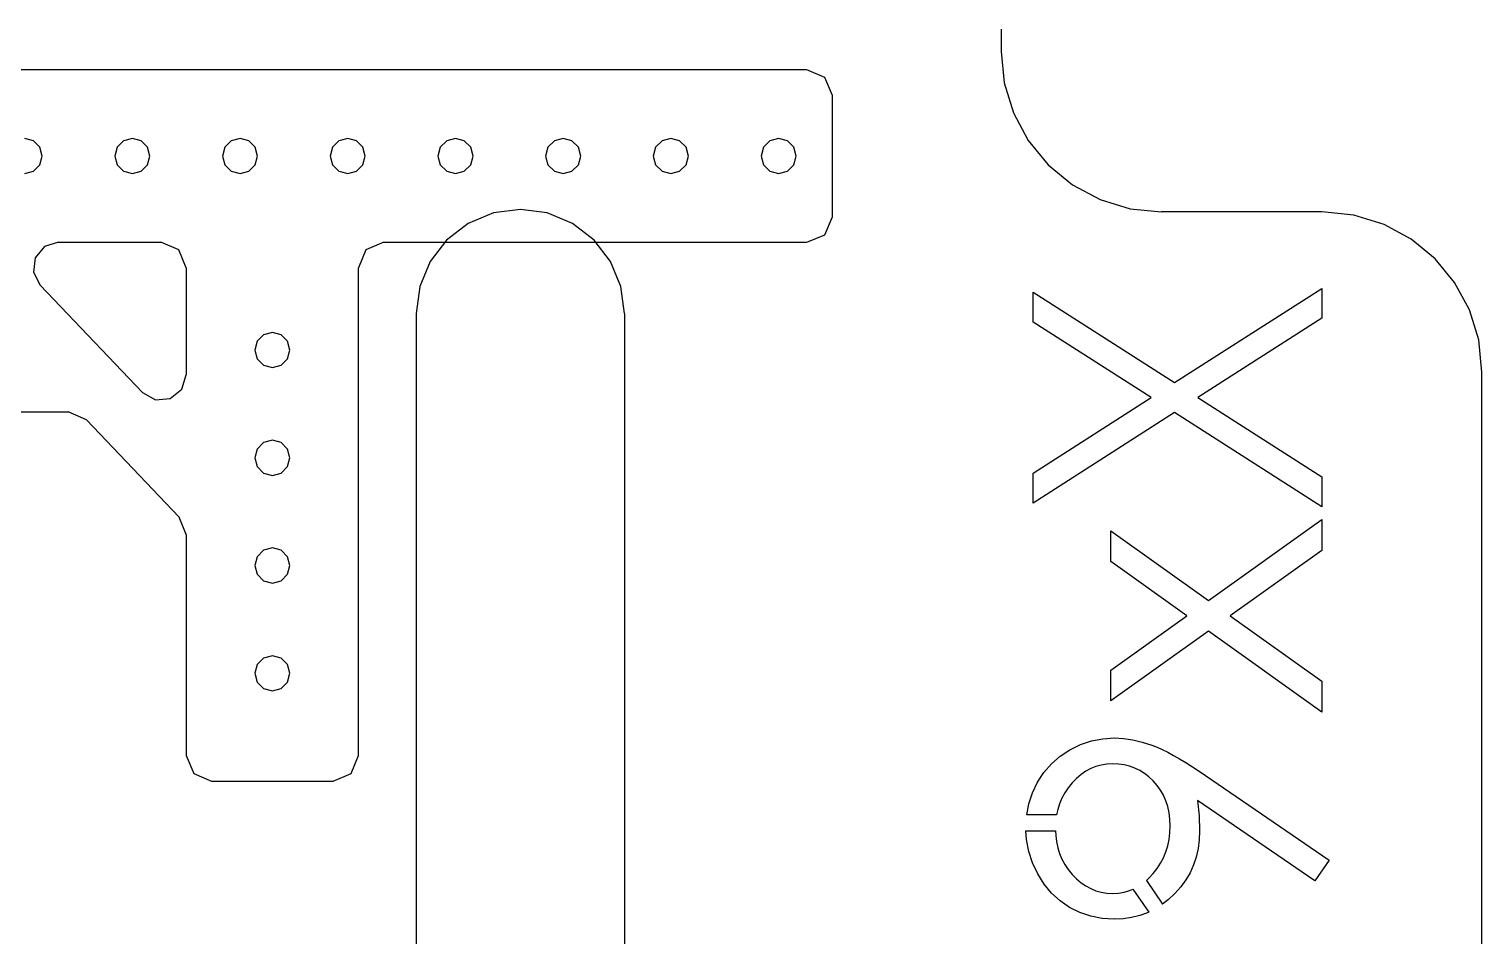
# Model space of a CAD drawing. Extents: x -257 to 298, y -311 to 343.
# Drawn here: x 58.74 to 107.09, y 41.24 to 71.41 of the extents above; entities that cross this region are included whole.
import ezdxf

# ---------------------------------------------------------------- set-up
doc = ezdxf.new("R2010")
doc.units = 0

msp = doc.modelspace()

# ---------------------------------------------------------------- linework, layer by layer
at = {"layer": 'Layer 1'}
for p, q in [((91.0934, 71.4093), (91.0934, 70.6626)), ((91.0933, 70.6625), (91.196725, 69.61716)), ((84.6302, 70.0512), (25.3919, 70.0512)), ((85.228918, 69.803185), (84.630234, 70.051169)), ((85.4769, 69.2045), (85.228918, 69.803185)), ((85.4769, 65.1632), (85.4769, 69.2044)), ((91.196725, 69.61716), (91.499276, 68.621523)), ((91.499276, 68.621523), (91.989362, 67.703566)), ((58.8874, 67.689732), (58.5953, 67.768)), ((62.1795, 67.768), (61.8874, 67.689732)), ((62.4716, 67.689732), (62.1795, 67.768)), ((65.7637, 67.768), (65.4716, 67.689732)), ((66.0558, 67.689732), (65.7637, 67.768)), ((69.348, 67.768), (69.0559, 67.689732)), ((69.6401, 67.689732), (69.348, 67.768)), ((72.9322, 67.768), (72.6401, 67.689732)), ((73.2243, 67.689732), (72.9322, 67.768)), ((76.5164, 67.768), (76.2243, 67.689732)), ((76.8085, 67.689732), (76.5164, 67.768)), ((80.1006, 67.768), (79.8085, 67.689732)), ((80.3927, 67.689732), (80.1006, 67.768)), ((83.6848, 67.768), (83.3927, 67.689732)), ((83.9769, 67.689732), (83.6848, 67.768)), ((91.989362, 67.703566), (92.655396, 66.891266)), ((59.101232, 67.4759), (58.8874, 67.689732)), ((59.1795, 67.1838), (59.101232, 67.4759)), ((61.673568, 67.4759), (61.5953, 67.1838)), ((61.8874, 67.689732), (61.673568, 67.4759)), ((62.685432, 67.4759), (62.4716, 67.689732)), ((62.7637, 67.1838), (62.685432, 67.4759)), ((65.257768, 67.4759), (65.1795, 67.1838)), ((65.4716, 67.689732), (65.257768, 67.4759)), ((66.269632, 67.4759), (66.0558, 67.689732)), ((66.3479, 67.1838), (66.269632, 67.4759)), ((68.842068, 67.4759), (68.7638, 67.1838)), ((69.0559, 67.689732), (68.842068, 67.4759)), ((69.853932, 67.4759), (69.6401, 67.689732)), ((69.9322, 67.1838), (69.853932, 67.4759)), ((72.426268, 67.4759), (72.348, 67.1838)), ((72.6401, 67.689732), (72.426268, 67.4759)), ((73.438132, 67.4759), (73.2243, 67.689732)), ((73.5164, 67.1838), (73.438132, 67.4759)), ((76.010468, 67.4759), (75.9322, 67.1838)), ((76.2243, 67.689732), (76.010468, 67.4759)), ((77.022332, 67.4759), (76.8085, 67.689732)), ((77.1006, 67.1838), (77.022332, 67.4759)), ((79.594668, 67.4759), (79.5164, 67.1838)), ((79.8085, 67.689732), (79.594668, 67.4759)), ((80.606532, 67.4759), (80.3927, 67.689732)), ((80.6848, 67.1838), (80.606532, 67.4759)), ((83.178868, 67.4759), (83.1006, 67.1838)), ((83.3927, 67.689732), (83.178868, 67.4759)), ((84.190732, 67.4759), (83.9769, 67.689732)), ((84.269, 67.1838), (84.190732, 67.4759)), ((58.8874, 66.677868), (59.101232, 66.8917)), ((59.101232, 66.8917), (59.1795, 67.1838)), ((61.5953, 67.1838), (61.673568, 66.8917)), ((61.5953, 67.1838), (61.5953, 67.1838)), ((61.673568, 66.8917), (61.8874, 66.677868)), ((62.4716, 66.677868), (62.685432, 66.8917)), ((62.685432, 66.8917), (62.7637, 67.1838)), ((65.1795, 67.1838), (65.257768, 66.8917)), ((65.1795, 67.1838), (65.1795, 67.1838)), ((65.257768, 66.8917), (65.4716, 66.677868)), ((66.0558, 66.677868), (66.269632, 66.8917)), ((66.269632, 66.8917), (66.3479, 67.1838)), ((68.7638, 67.1838), (68.842068, 66.8917)), ((68.7638, 67.1838), (68.7638, 67.1838)), ((68.842068, 66.8917), (69.0559, 66.677868)), ((69.6401, 66.677868), (69.853932, 66.8917)), ((69.853932, 66.8917), (69.9322, 67.1838)), ((72.348, 67.1838), (72.426268, 66.8917)), ((72.348, 67.1838), (72.348, 67.1838)), ((72.426268, 66.8917), (72.6401, 66.677868)), ((73.2243, 66.677868), (73.438132, 66.8917)), ((73.438132, 66.8917), (73.5164, 67.1838)), ((75.9322, 67.1838), (76.010468, 66.8917)), ((75.9322, 67.1838), (75.9322, 67.1838)), ((76.010468, 66.8917), (76.2243, 66.677868)), ((76.8085, 66.677868), (77.022332, 66.8917)), ((77.022332, 66.8917), (77.1006, 67.1838)), ((79.5164, 67.1838), (79.594668, 66.8917)), ((79.5164, 67.1838), (79.5164, 67.1838)), ((79.594668, 66.8917), (79.8085, 66.677868)), ((80.3927, 66.677868), (80.606532, 66.8917)), ((80.606532, 66.8917), (80.6848, 67.1838)), ((83.1006, 67.1838), (83.178868, 66.8917)), ((83.1006, 67.1838), (83.1006, 67.1838)), ((83.178868, 66.8917), (83.3927, 66.677868)), ((83.9769, 66.677868), (84.190732, 66.8917)), ((84.190732, 66.8917), (84.269, 67.1838)), ((92.655396, 66.891266), (93.467696, 66.225232)), ((58.5953, 66.5996), (58.8874, 66.677868)), ((61.8874, 66.677868), (62.1795, 66.5996)), ((62.1795, 66.5996), (62.4716, 66.677868)), ((65.4716, 66.677868), (65.7637, 66.5996)), ((65.7637, 66.5996), (66.0558, 66.677868)), ((69.0559, 66.677868), (69.348, 66.5996)), ((69.348, 66.5996), (69.6401, 66.677868)), ((72.6401, 66.677868), (72.9322, 66.5996)), ((72.9322, 66.5996), (73.2243, 66.677868)), ((76.2243, 66.677868), (76.5164, 66.5996)), ((76.5164, 66.5996), (76.8085, 66.677868)), ((79.8085, 66.677868), (80.1006, 66.5996)), ((80.1006, 66.5996), (80.3927, 66.677868)), ((83.3927, 66.677868), (83.6848, 66.5996)), ((83.6848, 66.5996), (83.9769, 66.677868)), ((93.467696, 66.225232), (94.385653, 65.735146)), ((74.203236, 65.293149), (73.359905, 64.944816)), ((75.093235, 65.40926), (74.203236, 65.293149)), ((75.983234, 65.293149), (75.093235, 65.40926)), ((76.826565, 64.944816), (75.983234, 65.293149)), ((94.385653, 65.735146), (95.38129, 65.432595)), ((95.38129, 65.432595), (96.42663, 65.32917)), ((101.76, 65.3291), (96.4265, 65.3291)), ((102.834797, 65.220789), (101.76, 65.3292)), ((73.359905, 64.944816), (72.636574, 64.388636)), ((77.549896, 64.388636), (76.826565, 64.944816)), ((85.228983, 64.564383), (85.476966, 65.163066)), ((103.83586, 64.909989), (102.834797, 65.220789)), ((104.741745, 64.418243), (103.83586, 64.909989)), ((59.7218, 64.3164), (59.255484, 64.176413)), ((59.7218, 64.3164), (63.1249, 64.3164)), ((63.723618, 64.068485), (63.124934, 64.316469)), ((70.553, 64.3164), (69.954316, 64.068416)), ((70.5531, 64.3164), (84.6302, 64.3164)), ((72.636574, 64.388636), (72.091019, 63.67593)), ((78.095451, 63.67593), (77.549896, 64.388636)), ((84.6303, 64.3164), (85.228983, 64.564383)), ((105.53101, 63.766998), (104.741745, 64.418243)), ((59.255484, 64.176413), (58.943369, 63.802741)), ((63.9716, 63.4698), (63.723618, 64.068485)), ((69.954316, 64.068416), (69.706334, 63.469731)), ((58.943369, 63.802741), (58.888666, 63.31895)), ((63.9716, 63.4697), (63.9716, 59.9056)), ((69.7064, 47.242), (69.7064, 63.4697)), ((72.091019, 63.67593), (71.746575, 62.847113)), ((78.439897, 62.847113), (78.095451, 63.67593)), ((106.182211, 62.977696), (105.53101, 63.766998)), ((58.888666, 63.31895), (59.109463, 62.88502)), ((62.5126, 59.3209), (59.1094, 62.885)), ((106.673905, 62.071783), (106.182211, 62.977696)), ((71.746575, 62.847113), (71.626575, 61.9426)), ((78.5599, 61.9426), (78.439897, 62.847113)), ((92.1599, 61.6642), (92.1599, 62.6585)), ((92.1599, 62.6585), (96.86369, 59.64888)), ((96.8637, 59.6488), (101.75997, 62.78146)), ((101.76, 62.7815), (101.76, 61.7872)), ((71.6265, 61.9425), (71.6265, 34.8492)), ((78.5599, 61.9425), (78.5599, 34.8492)), ((106.984649, 61.070703), (106.673905, 62.071783)), ((96.0867, 59.1513), (92.15986, 61.6642)), ((101.76, 61.7872), (97.64069, 59.15125)), ((66.333068, 61.0243), (66.2548, 60.7322)), ((66.5469, 61.238132), (66.333068, 61.0243)), ((66.839, 61.3164), (66.5469, 61.238132)), ((67.1311, 61.238132), (66.839, 61.3164)), ((67.344932, 61.0243), (67.1311, 61.238132)), ((67.4232, 60.7322), (67.344932, 61.0243)), ((107.093, 59.9959), (106.984649, 61.070703)), ((66.2548, 60.7322), (66.333068, 60.4401)), ((66.2548, 60.7322), (66.2548, 60.7322)), ((66.333068, 60.4401), (66.5469, 60.226268)), ((67.1311, 60.226268), (67.344932, 60.4401)), ((67.344932, 60.4401), (67.4232, 60.7322)), ((66.5469, 60.226268), (66.839, 60.148)), ((66.839, 60.148), (67.1311, 60.226268)), ((107.093, -10.6168), (107.093, 59.996)), ((63.826186, 59.431379), (63.9716, 59.905813)), ((62.5126, 59.3211), (62.945415, 59.078398)), ((62.945415, 59.078398), (63.439895, 59.119911)), ((63.439895, 59.119911), (63.826186, 59.431379)), ((92.1599, 56.6367), (96.08674, 59.1513)), ((97.6406, 59.1513), (101.75991, 56.51535)), ((49.9835, 58.672), (60.0387, 58.672)), ((60.651, 58.41), (60.038666, 58.671958)), ((96.8637, 58.6546), (92.15991, 55.64329)), ((101.76, 55.5191), (96.86373, 58.65459)), ((63.7373, 55.178), (60.65101, 58.40998)), ((66.5469, 57.653932), (66.333068, 57.4401)), ((66.839, 57.7322), (66.5469, 57.653932)), ((67.1311, 57.653932), (66.839, 57.7322)), ((67.344932, 57.4401), (67.1311, 57.653932)), ((66.333068, 57.4401), (66.2548, 57.148)), ((66.2548, 57.148), (66.333068, 56.8559)), ((66.2548, 57.148), (66.2548, 57.148)), ((67.4232, 57.148), (67.344932, 57.4401)), ((67.344932, 56.8559), (67.4232, 57.148)), ((66.333068, 56.8559), (66.5469, 56.642068)), ((66.5469, 56.642068), (66.839, 56.5638)), ((66.839, 56.5638), (67.1311, 56.642068)), ((67.1311, 56.642068), (67.344932, 56.8559)), ((92.1599, 55.6433), (92.1599, 56.6367)), ((101.76, 56.5153), (101.76, 55.5191)), ((63.9716, 54.5932), (63.737268, 55.177908)), ((94.7445, 53.6959), (94.7445, 54.7204)), ((94.7445, 54.7204), (97.99259, 52.40336)), ((97.9926, 52.4034), (101.75998, 55.09015)), ((101.76, 55.0901), (101.76, 54.0628)), ((63.9716, 54.5932), (63.9716, 47.242)), ((66.333068, 53.8559), (66.2548, 53.5638)), ((66.5469, 54.069732), (66.333068, 53.8559)), ((66.839, 54.148), (66.5469, 54.069732)), ((67.1311, 54.069732), (66.839, 54.148)), ((67.344932, 53.8559), (67.1311, 54.069732)), ((67.4232, 53.5638), (67.344932, 53.8559)), ((97.2754, 51.8897), (94.74443, 53.69592)), ((101.76, 54.0628), (98.712, 51.88969)), ((66.2548, 53.5638), (66.333068, 53.2717)), ((66.2548, 53.5638), (66.2548, 53.5638)), ((66.333068, 53.2717), (66.5469, 53.057868)), ((67.1311, 53.057868), (67.344932, 53.2717)), ((67.344932, 53.2717), (67.4232, 53.5638)), ((66.5469, 53.057868), (66.839, 52.9796)), ((66.839, 52.9796), (67.1311, 53.057868)), ((94.7445, 50.0835), (97.27547, 51.88972)), ((98.7119, 51.8897), (101.7599, 49.71377)), ((97.9926, 51.3789), (94.74451, 49.05904)), ((101.76, 48.6893), (97.99262, 51.37888)), ((66.5469, 50.485532), (66.333068, 50.2717)), ((66.839, 50.5638), (66.5469, 50.485532)), ((67.1311, 50.485532), (66.839, 50.5638)), ((67.344932, 50.2717), (67.1311, 50.485532)), ((66.333068, 50.2717), (66.2548, 49.9796)), ((66.2548, 49.9796), (66.333068, 49.6875)), ((66.2548, 49.9796), (66.2548, 49.9796)), ((67.4232, 49.9796), (67.344932, 50.2717)), ((67.344932, 49.6875), (67.4232, 49.9796)), ((94.7445, 49.059), (94.7445, 50.0835)), ((66.333068, 49.6875), (66.5469, 49.473668)), ((66.5469, 49.473668), (66.839, 49.3954)), ((66.839, 49.3954), (67.1311, 49.473668)), ((67.1311, 49.473668), (67.344932, 49.6875)), ((101.76, 49.7138), (101.76, 48.6893)), ((93.054112, 47.219958), (93.381035, 47.43535)), ((93.381035, 47.43535), (93.734882, 47.606518)), ((93.734882, 47.606518), (94.100266, 47.729595)), ((94.100266, 47.729595), (94.475266, 47.802662)), ((94.475266, 47.802662), (94.863728, 47.82778)), ((94.8638, 47.8277), (95.165721, 47.812178)), ((95.165721, 47.812178), (95.473414, 47.767954)), ((95.473414, 47.767954), (95.7888, 47.69102)), ((95.7888, 47.69102), (96.111876, 47.585243)), ((96.111876, 47.585243), (96.279183, 47.519852)), ((96.279183, 47.519852), (96.456105, 47.441027)), ((96.456105, 47.441027), (96.638799, 47.350632)), ((63.9716, 47.242), (64.219583, 46.643317)), ((69.458383, 46.643283), (69.706366, 47.241966)), ((92.51373, 46.679588), (92.763728, 46.968047)), ((92.763728, 46.968047), (93.054112, 47.219958)), ((94.425329, 46.927761), (94.246485, 46.877752)), ((94.611869, 46.956604), (94.425329, 46.927761)), ((94.8061, 46.9662), (94.611869, 46.956604)), ((95.000329, 46.956614), (94.806098, 46.96621)), ((95.186866, 46.931497), (95.000329, 46.956614)), ((95.365713, 46.887272), (95.186866, 46.931497)), ((96.638799, 47.350632), (96.831105, 47.248722)), ((96.831105, 47.248722), (97.033029, 47.135241)), ((97.033029, 47.135241), (97.240722, 47.010245)), ((97.240722, 47.010245), (97.458027, 46.871787)), ((64.219583, 46.643317), (64.818266, 46.395334)), ((68.8597, 46.3953), (69.458383, 46.643283)), ((92.300269, 46.352662), (92.51373, 46.679588)), ((93.600332, 46.483544), (93.4561, 46.335462)), ((93.75033, 46.612378), (93.600332, 46.483544)), ((93.908022, 46.720074), (93.75033, 46.612378)), ((94.073407, 46.808523), (93.908022, 46.720074)), ((94.246485, 46.877752), (94.073407, 46.808523)), ((95.538788, 46.823829), (95.365713, 46.887272)), ((95.702248, 46.744976), (95.538788, 46.823829)), ((95.859942, 46.646904), (95.702248, 46.744976)), ((96.011865, 46.531503), (95.859942, 46.646904)), ((96.154173, 46.398802), (96.011865, 46.531503)), ((97.458027, 46.871787), (97.683028, 46.721786)), ((97.683, 46.7222), (102.00608, 43.76734)), ((64.8183, 46.3954), (68.8597, 46.3954)), ((92.009882, 45.633447), (92.131037, 46.000731)), ((92.131037, 46.000731), (92.300269, 46.352662)), ((93.21187, 46.004698), (93.115717, 45.825854)), ((93.325332, 46.173918), (93.21187, 46.004698)), ((93.4561, 46.335462), (93.325332, 46.173918)), ((96.284941, 46.250748), (96.154173, 46.398802)), ((96.398403, 46.093042), (96.284941, 46.250748)), ((96.494556, 45.921903), (96.398403, 46.093042)), ((91.9417, 45.2759), (92.009882, 45.633447)), ((93.038792, 45.639305), (92.977253, 45.44508)), ((93.115717, 45.825854), (93.038792, 45.639305)), ((96.573403, 45.739192), (96.494556, 45.921903)), ((96.634942, 45.546886), (96.573403, 45.739192)), ((96.679171, 45.341118), (96.634942, 45.546886)), ((101.527, 43.0787), (97.62528, 45.7457)), ((97.6253, 45.7469), (97.681067, 45.235344)), ((91.9417, 45.2773), (92.9391, 45.2773)), ((92.977253, 45.44508), (92.939105, 45.276001)), ((96.704176, 45.125726), (96.679171, 45.341118)), ((96.7138, 44.8969), (96.704176, 45.125726)), ((97.681067, 45.235344), (97.698367, 44.737279)), ((91.9177, 44.7439), (92.9004, 44.7439)), ((91.938816, 44.447022), (91.917846, 44.742678)), ((92.9004, 44.7426), (92.90802, 44.589241)), ((92.90802, 44.589241), (92.933025, 44.379635)), ((96.679111, 44.450812), (96.704116, 44.670042)), ((96.704116, 44.670042), (96.71374, 44.896977)), ((97.6984, 44.7373), (97.684938, 44.435379)), ((92.013816, 44.052786), (91.938816, 44.447022)), ((92.136893, 43.672012), (92.013816, 44.052786)), ((92.933025, 44.379635), (92.977255, 44.177705)), ((92.977255, 44.177705), (93.038793, 43.98348)), ((96.494495, 43.845051), (96.573343, 44.037357)), ((96.573343, 44.037357), (96.634881, 44.239287)), ((96.634881, 44.239287), (96.679111, 44.450812)), ((97.646477, 44.14692), (97.583016, 43.868085)), ((97.684938, 44.435379), (97.646477, 44.14692)), ((92.309971, 43.3047), (92.136893, 43.672012)), ((93.038793, 43.98348), (93.115718, 43.796931)), ((93.115718, 43.796931), (93.211871, 43.618087)), ((93.211871, 43.618087), (93.325333, 43.448867)), ((96.28488, 43.481577), (96.398342, 43.658502)), ((96.398342, 43.658502), (96.494495, 43.845051)), ((97.492632, 43.602683), (97.377246, 43.346905)), ((97.583016, 43.868085), (97.492632, 43.602683)), ((102.006, 43.7674), (101.527069, 43.078778)), ((92.525354, 42.96434), (92.309971, 43.3047)), ((93.325333, 43.448867), (93.456101, 43.287323)), ((93.456101, 43.287323), (93.600333, 43.139241)), ((93.600333, 43.139241), (93.750331, 43.012326)), ((95.9264, 43.0816), (96.467137, 42.294201)), ((95.9265, 43.0826), (96.011804, 43.160437)), ((96.011804, 43.160437), (96.154112, 43.314276)), ((96.154112, 43.314276), (96.28488, 43.481577)), ((97.236863, 43.104617), (97.069556, 42.871925)), ((97.377246, 43.346905), (97.236863, 43.104617)), ((92.77343, 42.664338), (92.525354, 42.96434)), ((93.054199, 42.406641), (92.77343, 42.664338)), ((93.750331, 43.012326), (93.908023, 42.90463)), ((93.908023, 42.90463), (94.073408, 42.816182)), ((94.073408, 42.816182), (94.246486, 42.746953)), ((94.246486, 42.746953), (94.42533, 42.696943)), ((94.42533, 42.696943), (94.61187, 42.6681)), ((94.61187, 42.6681), (94.806101, 42.658504)), ((94.8061, 42.6585), (95.000331, 42.668096)), ((95.000331, 42.668096), (95.186868, 42.698858)), ((95.186868, 42.698858), (95.365715, 42.750787)), ((95.365715, 42.750787), (95.477706, 42.794079)), ((95.4777, 42.7937), (96.003197, 42.028878)), ((96.877247, 42.652695), (96.665707, 42.452684)), ((97.069556, 42.871925), (96.877247, 42.652695)), ((93.367663, 42.18933), (93.054199, 42.406641)), ((93.70997, 42.018162), (93.367663, 42.18933)), ((96.665707, 42.452684), (96.467034, 42.295007)), ((94.071508, 41.895085), (93.70997, 42.018162)), ((94.452276, 41.822018), (94.071508, 41.895085)), ((94.8542, 41.7969), (94.452276, 41.822018)), ((95.148412, 41.810327), (94.854181, 41.79678)), ((95.431102, 41.850713), (95.148412, 41.810327)), ((95.702255, 41.918023), (95.431102, 41.850713)), ((95.961871, 42.010338), (95.702255, 41.918023)), ((96.0032, 42.0284), (95.961871, 42.010338))]:
    msp.add_line(p, q, dxfattribs=at)

doc.saveas('drawing.dxf')
